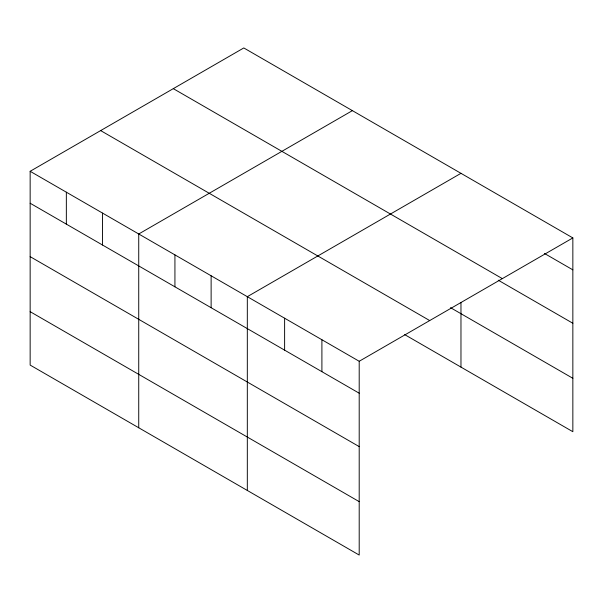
<?xml version="1.0" encoding="UTF-8"?>
<svg xmlns="http://www.w3.org/2000/svg" width="603" height="603" viewBox="0 0 603 603"><rect width="100%" height="100%" fill="white"/><g stroke="black" fill="none" stroke-linecap="round" stroke-linejoin="round"><path stroke-width="0.9" d="M30.15 171.297L359.2 361.272L359.2 555.054L30.15 365.079L30.15 171.297L243.8 47.946L572.85 237.921L572.85 431.703L404.673 334.605M352.386 110.635L138.735 233.987L138.735 427.776M460.971 173.325L247.32 296.676L247.32 490.465M359.2 361.272L572.85 237.921M544.479 253.471L572.85 269.85M173.295 88.649L502.344 278.624M498.266 280.207L572.85 323.261M450.516 307.666L572.85 378.292M100.656 130.595L429.705 320.562M30.15 203.234L359.2 393.209M30.15 256.644L359.2 446.612M30.15 311.668L359.2 501.643M460.971 302.698L460.971 367.114M321.904 339.738L321.904 371.674M284.616 318.211L284.616 350.147M211.125 275.782L211.125 307.718M174.93 254.888L174.93 286.817M102.54 213.093L102.54 245.029M66.345 192.191L66.345 224.128"/></g></svg>
